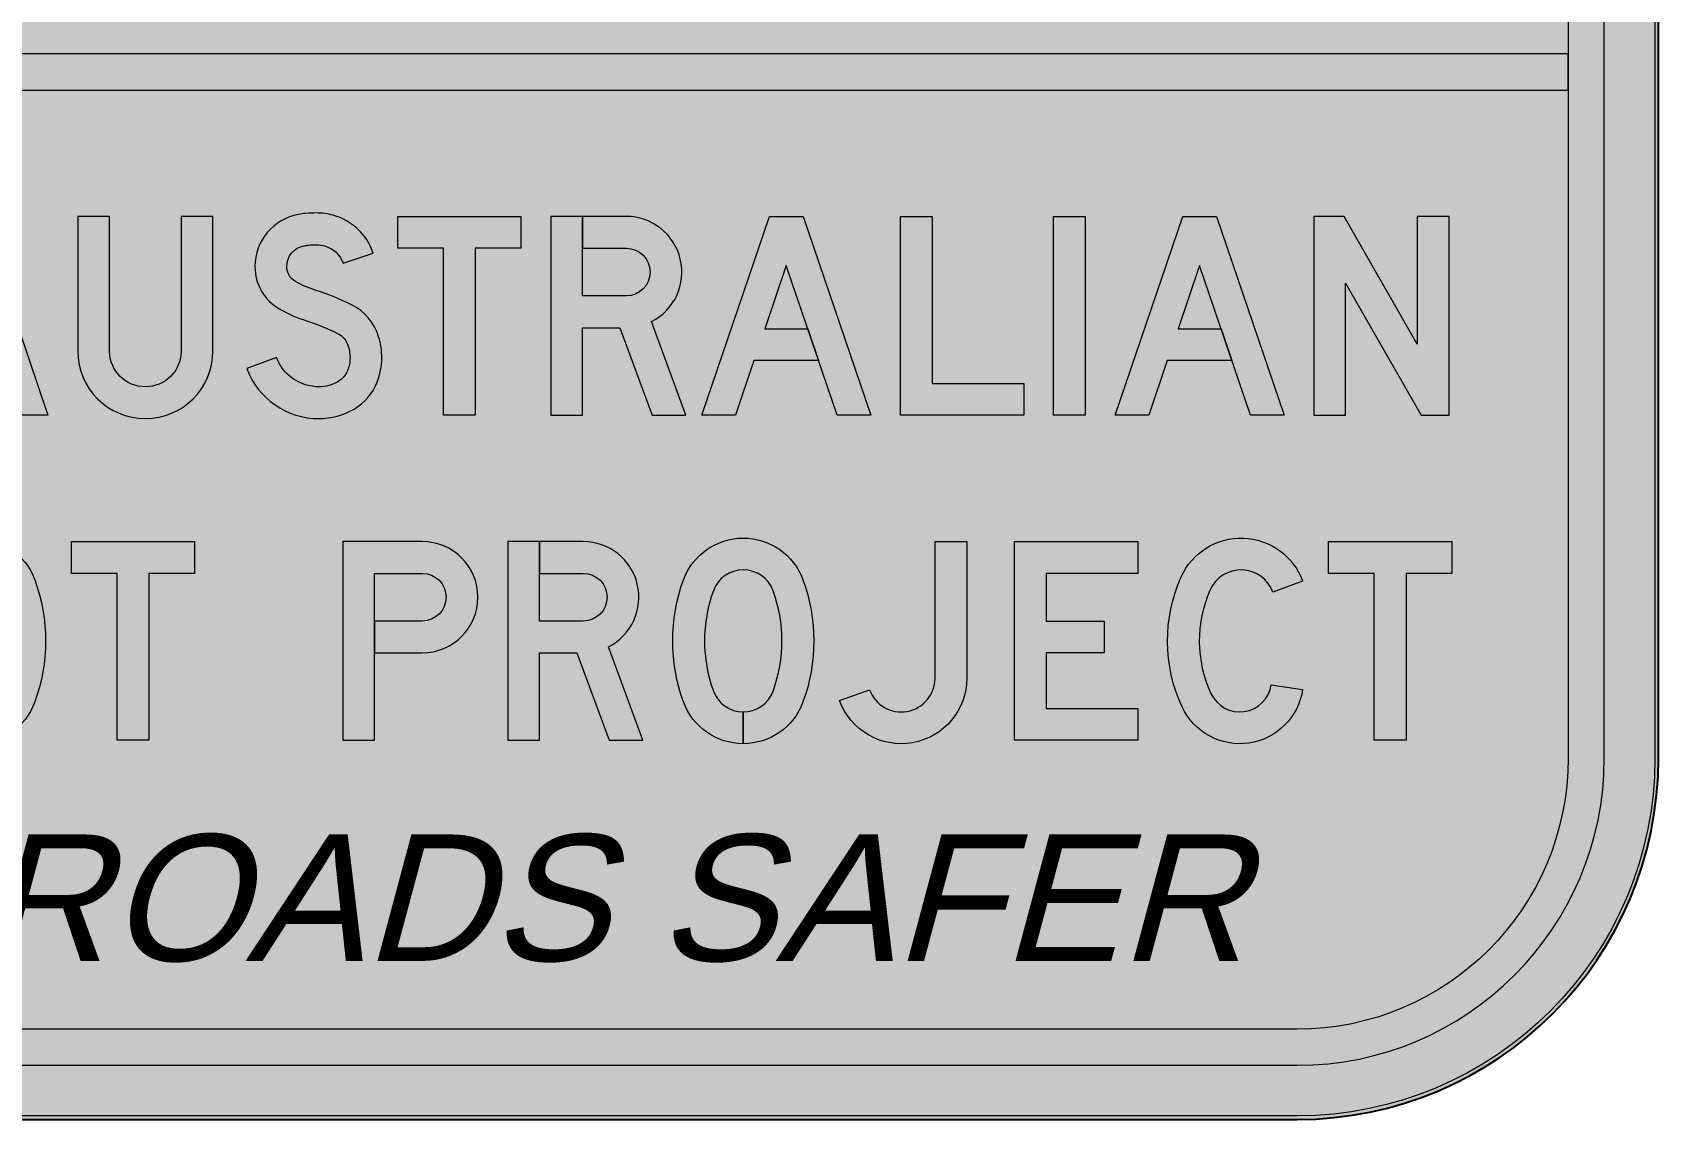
# Model space of a CAD drawing. Header units: millimetres. Extents: x 0 to 900, y 0 to 1200.
# Drawn here: x 450 to 900, y 0 to 300.9 of the extents above; entities that cross this region are included whole.
import ezdxf
from ezdxf.enums import TextEntityAlignment as Align

# ---------------------------------------------------------------- set-up
doc = ezdxf.new("R2010")
doc.units = ezdxf.units.MM
doc.layers.add('GSCOLORFILL', color=3, linetype='Continuous', lineweight=0)
doc.layers.add('L25', color=1, linetype='Continuous')
doc.layers.add('YELLOW', color=7, linetype='Continuous', true_color=0xfedb00)
doc.styles.add('ARIAL', font='arial.ttf')

# ---------------------------------------------------------------- blocks, each defined once
blk = doc.blocks.new('*U45')
at = {"layer": 'GSCOLORFILL', "true_color": 0xfedb00, "transparency": 33554687}
for points in [[(-350, -600), (350, -600, 0.414213562373095), (450, -500), (450, 500, 0.414213562373095), (350, 600), (-350, 600, 0.414213562373095), (-450, 500), (-450, -500, 0.414213562373095)], [(-349.9899999999998, -600), (350, -600, 0.414213562373095), (450, -500), (450, 500, 0.414213562373095), (350, 600), (-350, 600, 0.414213562373095), (-450, 500), (-450, -500, 0.414213562373095), (-350, -600), (-350, -599, -0.414213562373095), (-449, -500), (-449, 500, -0.414213562373095), (-350, 599), (350, 599, -0.414213562373095), (449, 500), (449, -500, -0.414213562373095), (350, -599), (-349.9899999999998, -599)]]:
    blk.add_hatch(color=40, dxfattribs=at).paths.add_polyline_path(points)
at = {"layer": 'GSCOLORFILL', "true_color": 0x0a0a0a, "transparency": 33554687}
blk.add_hatch(color=28, dxfattribs=at).paths.add_polyline_path([(-349.9000000000001, -585), (350, -585, 0.414213562373095), (435, -500), (435, 500, 0.414213562373095), (350, 585), (-350, 585, 0.414213562373095), (-435, 500), (-435, -500, 0.414213562373095), (-350, -585), (-350, -575, -0.414213562373095), (-425, -500), (-425, 500, -0.414213562373095), (-350, 575), (350, 575, -0.414213562373095), (425, 500), (425, -500, -0.414213562373095), (350, -575), (-349.9000000000001, -575)])
at = {"layer": 'GSCOLORFILL', "color": 40, "linetype": 'Continuous', "true_color": 0xfedb00, "transparency": 33554687}
for points in [[(-350, -600), (350, -600, 0.414213562373095), (450, -500), (450, 500, 0.414213562373095), (350, 600), (-350, 600, 0.414213562373095), (-450, 500), (-450, -500, 0.414213562373095), (-350, -600)], [(-349.9899999999998, -600), (350, -600, 0.414213562373095), (450, -500), (450, 500, 0.414213562373095), (350, 600), (-350, 600, 0.414213562373095), (-450, 500), (-450, -500, 0.414213562373095), (-350, -600), (-350, -599, -0.414213562373095), (-449, -500), (-449, 500, -0.414213562373095), (-350, 599), (350, 599, -0.414213562373095), (449, 500), (449, -500, -0.414213562373095), (350, -599), (-349.9899999999998, -599), (-349.9899999999998, -600)]]:
    blk.add_lwpolyline(points, format="xyb", close=True, dxfattribs=at).dxf.unprotected_set("ltscale", 0)
at = {"layer": 'GSCOLORFILL', "color": 28, "linetype": 'Continuous', "true_color": 0x0a0a0a, "transparency": 33554687}
blk.add_lwpolyline([(-349.9000000000001, -585), (350, -585, 0.414213562373095), (435, -500), (435, 500, 0.414213562373095), (350, 585), (-350, 585, 0.414213562373095), (-435, 500), (-435, -500, 0.414213562373095), (-350, -585), (-350, -575, -0.414213562373095), (-425, -500), (-425, 500, -0.414213562373095), (-350, 575), (350, 575, -0.414213562373095), (425, 500), (425, -500, -0.414213562373095), (350, -575), (-349.9000000000001, -575), (-349.9000000000001, -585)], format="xyb", close=True, dxfattribs=at).dxf.unprotected_set("ltscale", 0)
blk = doc.blocks.new('*U46')
at = {"layer": 'GSCOLORFILL', "true_color": 0x0a0a0a, "transparency": 33554687}
blk.add_hatch(color=28, dxfattribs=at).paths.add_polyline_path([(0, 0), (850, 0), (850, 10), (0, 10)])
at = {"layer": 'GSCOLORFILL', "color": 28, "linetype": 'Continuous', "true_color": 0x0a0a0a, "transparency": 33554687}
blk.add_lwpolyline([(0, 0), (850, 0), (850, 10), (0, 10), (0, 0)], close=True, dxfattribs=at).dxf.unprotected_set("ltscale", 0)
blk = doc.blocks.new('*U15')
at = {"layer": 'GSCOLORFILL', "linetype": 'Continuous'}
blk.add_hatch(color=7, dxfattribs=at).paths.add_polyline_path([(0, 0), (68, 200), (102, 200), (170, 0), (136.2009704281322, 0), (85, 150.5910894945062), (63.37275643622598, 86.9815496010532), (106.6166813670329, 86.9815496010532), (117.4966813670329, 54.9815496010532), (52.49275643622593, 54.9815496010532), (33.79902957186789, 0)])
at = {"layer": 'GSCOLORFILL', "color": 7}
blk.add_lwpolyline([(0, 0), (68, 200), (102, 200), (170, 0), (136.2009704281322, 0), (85, 150.5910894945062), (63.37275643622598, 86.9815496010532), (106.6166813670329, 86.9815496010532), (117.4966813670329, 54.9815496010532), (52.49275643622593, 54.9815496010532), (33.79902957186789, 0)], close=True, dxfattribs=at)
blk = doc.blocks.new('*U16')
at = {"layer": 'GSCOLORFILL', "linetype": 'Continuous'}
blk.add_hatch(color=7, dxfattribs=at).paths.add_polyline_path([(32, 200), (0, 200), (0, 64.50000000000003, 1), (136, 64.50000000000001), (136, 200), (104, 200), (104, 64.5, -1), (32, 64.5)])
at = {"layer": 'GSCOLORFILL', "color": 7}
blk.add_lwpolyline([(0, 200), (0, 64.50000000000001, 0.9999999999999999), (136, 64.5), (136, 200), (104, 200), (104, 64.5, -0.9999999999999999), (32, 64.5), (32, 200)], format="xyb", close=True, dxfattribs=at)
blk = doc.blocks.new('*U17')
at = {"layer": 'GSCOLORFILL'}
h = blk.add_hatch(color=7, dxfattribs=at)
edge = h.paths.add_edge_path()
edge.add_arc((70.1138021978752, 139.8349602439573), 31.66503975604266, 74.46761882983748, 89.99999999999949, ccw=False)
edge.add_arc((71.3696192161812, 144.3533723390851), 26.97535701145702, 18.43416843661788, 74.46761882983628, ccw=False)
edge.add_line((96.96080605563554, 152.8833806652067), (127.3188094182871, 163.002255693254))
edge.add_arc((71.36961921618015, 144.353372339084), 58.97535701145839, 18.43416843661881, 74.46761882983712)
edge.add_arc((70.11380219787513, 139.8349602439579), 63.66503975604209, 74.46761882983806, 90.00000000000007)
edge.add_arc((70.11380219787479, 87.17811100693781), 116.3218889930622, 89.9999999999999, 95.20208452342816)
edge.add_arc((67.43430500120193, 116.6089654807096), 86.76931042057018, 95.20208452342847, 100.0660043927367)
edge.add_arc((61.58281260194143, 149.5723280011554), 53.29061223869736, 100.0660043927364, 179.9999999999999)
edge.add_arc((57.59622376642022, 149.5723280011556), 49.30402340317619, 180.0000000000001, 240.52539161732)
edge.add_arc((102.7723739602681, 229.5035335058325), 141.1184131237858, 240.5253916173195, 252.4229875600029)
edge.add_arc((-5.154268137836397, -111.1985611304835), 216.269439725392, 63.49479254048009, 72.42298756000332, ccw=False)
edge.add_arc((81.8551508929528, 63.27562188433956), 21.3030848362331, 17.092358613638112, 63.49479254048032, ccw=False)
edge.add_arc((63.63858117502647, 57.67413260573686), 40.36141882497336, -3.979039320256561e-13, 17.092358613637316, ccw=False)
edge.add_arc((69.9103151940142, 57.67413260573653), 34.08968480598563, -21.835978028378975, 1.1368683772161603e-13, ccw=False)
edge.add_arc((80.10296240503372, 53.58993848622082), 23.10921583721245, 300.42010376624256, 338.164021971621, ccw=False)
edge.add_arc((72.8177436446915, 65.9973167222282), 37.49731672222823, 270, 300.4201037662423, ccw=False)
edge.add_arc((72.8177436446915, 74.31938926379084), 45.81938926379087, 200.6540005308843, 270, ccw=False)
edge.add_line((29.94328044301864, 58.15780401743604), (-1.13686837721616e-13, 46.87064510517077))
edge.add_arc((72.8177436446915, 74.31938926379081), 77.81938926379084, 200.6540005308842, 269.9999999999999)
edge.add_arc((72.81774364469143, 65.99731672222829), 69.49731672222832, 270, 300.4201037662423)
edge.add_arc((80.10296240503381, 53.58993848622094), 55.10921583721249, 300.4201037662422, 338.1640219716207)
edge.add_arc((69.91031519401427, 57.67413260573646), 66.08968480598561, 338.1640219716209, 360.0000000000001)
edge.add_arc((63.63858117502664, 57.67413260573625), 72.36141882497324, 2.475474397389851e-13, 17.0923586136379)
edge.add_arc((81.85515089295299, 63.27562188433996), 53.30308483623269, 17.09235861363737, 63.49479254047974)
edge.add_arc((-5.154268137833228, -111.1985611304757), 248.2694397253836, 63.49479254047985, 72.42298756000305)
edge.add_arc((102.7723739602719, 229.5035335058409), 109.118413123795, 240.5253916173198, 252.4229875600031, ccw=False)
edge.add_arc((57.59622376642032, 149.5723280011554), 17.30402340317605, 179.9999999999995, 240.52539161731931, ccw=False)
edge.add_arc((61.5828126019415, 149.5723280011556), 21.29061223869724, 100.06600439273649, 180.0000000000001, ccw=False)
edge.add_arc((67.4343050012016, 116.6089654807094), 54.76931042057032, 95.2020845234282, 100.06600439273637, ccw=False)
edge.add_arc((70.11380219787529, 87.17811100693291), 84.32188899306706, 89.99999999999989, 95.20208452342808, ccw=False)
at = {"layer": 'GSCOLORFILL', "color": 7}
blk.add_lwpolyline([(70.11380219787549, 171.5, -0.06787675261042452), (78.59315953967007, 170.3435695505434, -0.2494830365654269), (96.96080605563554, 152.8833806652067), (127.3188094182871, 163.002255693254, 0.2494830365654264), (87.1622135193237, 201.1749061075884, 0.06787675261042452), (70.11380219787503, 203.5, 0.02270227471950201), (59.56703468978424, 203.0208818389779, 0.02122604096759155), (52.26854324855611, 202.0426409332105, 0.3636441175402912), (8.292200363244035, 149.5723280011555, 0.2704077510795036), (33.33678063119186, 106.6495351923277, 0.0519597405227712), (60.15638590907122, 94.97367033413467, -0.03897631886995447), (91.36227347427217, 82.33962051430993, -0.2052815878054308), (102.2173258005502, 69.53687228439209, -0.07471806484743376), (103.9999999999998, 57.67413260573662, -0.09556678149168694), (101.5541485995273, 44.99444737401317, -0.1661941654668835), (91.8039988447623, 33.66202833871628, -0.1335177693873042), (72.81774364469152, 28.49999999999997, -0.3121642975364797), (29.94328044301864, 58.15780401743604), (-1.13686837721616e-13, 46.87064510517077, 0.3121642975364798), (72.8177436446914, -3.500000000000028, 0.1335177693873042), (108.0067626559153, 6.067274401056522, 0.1661941654668837), (131.2582269663246, 33.09202205901265, 0.09556678149168694), (135.9999999999999, 57.67413260573656, 0.07471806484743371), (132.8039568942247, 78.94208351750389, 0.2052815878054319), (105.6432062565885, 110.9762222482267, 0.03897631886995447), (69.81998392899993, 125.4796512773732, -0.05195974052277098), (49.08199018496828, 134.5078979602233, -0.2704077510795024), (40.29220036324426, 149.5723280011556, -0.3636441175402912), (57.86158500182569, 170.5352150791966, -0.02122604096759155), (62.46843668024741, 171.1526866203946, -0.02270227471950201)], format="xyb", close=True, dxfattribs=at)
blk = doc.blocks.new('*U18')
at = {"layer": 'GSCOLORFILL', "linetype": 'Continuous'}
blk.add_hatch(color=7, dxfattribs=at).paths.add_polyline_path([(124, 200), (124, 168), (78, 168), (78, 0), (46, 0), (46, 168), (0, 168), (0, 200)])
at = {"layer": 'GSCOLORFILL', "color": 7}
blk.add_lwpolyline([(124, 200), (124, 168), (78, 168), (78, 0), (46, 0), (46, 168), (0, 168), (0, 200)], close=True, dxfattribs=at)
blk = doc.blocks.new('*U19')
at = {"layer": 'GSCOLORFILL'}
h = blk.add_hatch(color=7, dxfattribs=at)
edge = h.paths.add_edge_path()
edge.add_line((32.005, 200.0000000000001), (32.005, 168))
edge.add_line((32.005, 168), (75.95926078043158, 168))
edge.add_arc((75.95926078043156, 144), 24, -90, 90, ccw=False)
edge.add_line((75.95926078043158, 120), (32, 120))
edge.add_line((32, 120), (32, 200.0000000000001))
edge.add_line((32, 200.0000000000001), (0, 200.0000000000001))
edge.add_line((0, 200.0000000000001), (0, 0))
edge.add_line((0, 0), (32, 0))
edge.add_line((32, 0), (32, 87.99999999999999))
edge.add_line((32, 87.99999999999999), (69.56177767763825, 87.99999999999989))
edge.add_line((69.56177767763825, 87.99999999999989), (101.9068749928872, -1.13686837721616e-13))
edge.add_line((101.9068749928872, -1.13686837721616e-13), (136.0000005012898, 0))
edge.add_line((136.0000005012898, 0), (101.4069289715749, 94.11597266024452))
edge.add_arc((75.95926078043153, 144), 56.00000000000001, 297.0277924266878, 449.9999999999999)
edge.add_line((75.95926078043158, 200), (32.005, 200.0000000000001))
at = {"layer": 'GSCOLORFILL', "color": 7}
blk.add_lwpolyline([(32.005, 200.0000000000001), (32.005, 168), (75.95926078043158, 168, -0.9999999999999997), (75.95926078043158, 120), (32, 120), (32, 200.0000000000001), (0, 200.0000000000001), (0, 0), (32, 0), (32, 87.99999999999999), (69.56177767763825, 87.99999999999989), (101.9068749928872, -1.13686837721616e-13), (136.0000005012898, 0), (101.4069289715749, 94.11597266024452, 0.7881398215037695), (75.95926078043158, 200)], format="xyb", close=True, dxfattribs=at)
blk = doc.blocks.new('*U20')
at = {"layer": 'GSCOLORFILL', "linetype": 'Continuous'}
blk.add_hatch(color=7, dxfattribs=at).paths.add_polyline_path([(0, 0), (68, 200), (102, 200), (170, 0), (136.2009704281322, 0), (85, 150.5910894945062), (63.37275643622598, 86.9815496010532), (106.6166813670329, 86.9815496010532), (117.4966813670329, 54.9815496010532), (52.49275643622593, 54.9815496010532), (33.79902957186789, 0)])
at = {"layer": 'GSCOLORFILL', "color": 7}
blk.add_lwpolyline([(0, 0), (68, 200), (102, 200), (170, 0), (136.2009704281322, 0), (85, 150.5910894945062), (63.37275643622598, 86.9815496010532), (106.6166813670329, 86.9815496010532), (117.4966813670329, 54.9815496010532), (52.49275643622593, 54.9815496010532), (33.79902957186789, 0)], close=True, dxfattribs=at)
blk = doc.blocks.new('*U21')
at = {"layer": 'GSCOLORFILL', "linetype": 'Continuous'}
blk.add_hatch(color=7, dxfattribs=at).paths.add_polyline_path([(32, 32), (124, 32), (124, 0), (0, 0), (0, 200), (32, 200)])
at = {"layer": 'GSCOLORFILL', "color": 7}
blk.add_lwpolyline([(32, 32), (124, 32), (124, 0), (0, 0), (0, 200), (32, 200)], close=True, dxfattribs=at)
blk = doc.blocks.new('*U22')
at = {"layer": 'GSCOLORFILL', "linetype": 'Continuous'}
blk.add_hatch(color=7, dxfattribs=at).paths.add_polyline_path([(0, 200), (32, 200), (32, 0), (0, 0)])
at = {"layer": 'GSCOLORFILL', "color": 7}
blk.add_lwpolyline([(0, 200), (32, 200), (32, 0), (0, 0)], close=True, dxfattribs=at)
blk = doc.blocks.new('*U23')
at = {"layer": 'GSCOLORFILL', "linetype": 'Continuous'}
blk.add_hatch(color=7, dxfattribs=at).paths.add_polyline_path([(0, 0), (68, 200), (102, 200), (170, 0), (136.2009704281322, 0), (85, 150.5910894945062), (63.37275643622598, 86.9815496010532), (106.6166813670329, 86.9815496010532), (117.4966813670329, 54.9815496010532), (52.49275643622593, 54.9815496010532), (33.79902957186789, 0)])
at = {"layer": 'GSCOLORFILL', "color": 7}
blk.add_lwpolyline([(0, 0), (68, 200), (102, 200), (170, 0), (136.2009704281322, 0), (85, 150.5910894945062), (63.37275643622598, 86.9815496010532), (106.6166813670329, 86.9815496010532), (117.4966813670329, 54.9815496010532), (52.49275643622593, 54.9815496010532), (33.79902957186789, 0)], close=True, dxfattribs=at)
blk = doc.blocks.new('*U24')
at = {"layer": 'GSCOLORFILL', "linetype": 'Continuous'}
blk.add_hatch(color=7, dxfattribs=at).paths.add_polyline_path([(104, 71.49806198638845), (30.57032113507904, 200), (0, 200), (0, 1.4210854715202e-14), (32, 0), (32, 133), (108, 0), (136, 0), (136, 200), (104, 200)])
at = {"layer": 'GSCOLORFILL', "color": 7}
blk.add_lwpolyline([(136, 0), (136, 200), (104, 200), (104, 71.49806198638845), (30.57032113507904, 200), (0, 200), (0, 0), (32, 0), (32, 133), (108, 0)], close=True, dxfattribs=at)
blk = doc.blocks.new('*U14')
at = {"layer": 'GSCOLORFILL', "color": 7}
for name, p, xscale, yscale, zscale in [('*U15', (0, 0), 0.275, 0.275, 0.275), ('*U16', (55, 0), 0.275, 0.275, 0.275), ('*U17', (101.75, 0), 0.2749999999999991, 0.2749999999999991, 0.2749999999999991), ('*U18', (143.5500000000002, 0), 0.275, 0.275, 0.275), ('*U19', (185.9000000000001, 0), 0.2749999989863625, 0.275, 0.2749999989863625), ('*U20', (227.7000000000003, 0), 0.275, 0.275, 0.275), ('*U21', (282.7000000000003, 0), 0.275, 0.275, 0.275), ('*U22', (325.0500000000002, 0), 0.275, 0.275, 0.275), ('*U23', (342.1000000000004, 0), 0.2749999999999992, 0.2749999999999992, 0.2749999999999992), ('*U24', (397.1000000000004, 0), 0.275000000000001, 0.275000000000001, 0.275000000000001)]:
    blk.add_blockref(name, p, dxfattribs=dict(at, xscale=xscale, yscale=yscale, zscale=zscale))
blk = doc.blocks.new('*U5')
at = {"layer": 'GSCOLORFILL'}
blk.add_blockref('*U14', (-42.47500000000036, 0), dxfattribs=at)
blk = doc.blocks.new('*U33')
at = {"layer": 'GSCOLORFILL'}
h = blk.add_hatch(color=7, dxfattribs=at)
edge = h.paths.add_edge_path()
edge.add_arc((70.1138021978752, 139.8349602439573), 31.66503975604266, 74.46761882983748, 89.99999999999949, ccw=False)
edge.add_arc((71.3696192161812, 144.3533723390851), 26.97535701145702, 18.43416843661788, 74.46761882983628, ccw=False)
edge.add_line((96.96080605563554, 152.8833806652067), (127.3188094182871, 163.002255693254))
edge.add_arc((71.36961921618015, 144.353372339084), 58.97535701145839, 18.43416843661881, 74.46761882983712)
edge.add_arc((70.11380219787513, 139.8349602439579), 63.66503975604209, 74.46761882983806, 90.00000000000007)
edge.add_arc((70.11380219787479, 87.17811100693781), 116.3218889930622, 89.9999999999999, 95.20208452342816)
edge.add_arc((67.43430500120193, 116.6089654807096), 86.76931042057018, 95.20208452342847, 100.0660043927367)
edge.add_arc((61.58281260194143, 149.5723280011554), 53.29061223869736, 100.0660043927364, 179.9999999999999)
edge.add_arc((57.59622376642022, 149.5723280011556), 49.30402340317619, 180.0000000000001, 240.52539161732)
edge.add_arc((102.7723739602681, 229.5035335058325), 141.1184131237858, 240.5253916173195, 252.4229875600029)
edge.add_arc((-5.154268137836397, -111.1985611304835), 216.269439725392, 63.49479254048009, 72.42298756000332, ccw=False)
edge.add_arc((81.8551508929528, 63.27562188433956), 21.3030848362331, 17.092358613638112, 63.49479254048032, ccw=False)
edge.add_arc((63.63858117502647, 57.67413260573686), 40.36141882497336, -3.979039320256561e-13, 17.092358613637316, ccw=False)
edge.add_arc((69.9103151940142, 57.67413260573653), 34.08968480598563, -21.835978028378975, 1.1368683772161603e-13, ccw=False)
edge.add_arc((80.10296240503372, 53.58993848622082), 23.10921583721245, 300.42010376624256, 338.164021971621, ccw=False)
edge.add_arc((72.8177436446915, 65.9973167222282), 37.49731672222823, 270, 300.4201037662423, ccw=False)
edge.add_arc((72.8177436446915, 74.31938926379084), 45.81938926379087, 200.6540005308843, 270, ccw=False)
edge.add_line((29.94328044301864, 58.15780401743604), (-1.13686837721616e-13, 46.87064510517077))
edge.add_arc((72.8177436446915, 74.31938926379081), 77.81938926379084, 200.6540005308842, 269.9999999999999)
edge.add_arc((72.81774364469143, 65.99731672222829), 69.49731672222832, 270, 300.4201037662423)
edge.add_arc((80.10296240503381, 53.58993848622094), 55.10921583721249, 300.4201037662422, 338.1640219716207)
edge.add_arc((69.91031519401427, 57.67413260573646), 66.08968480598561, 338.1640219716209, 360.0000000000001)
edge.add_arc((63.63858117502664, 57.67413260573625), 72.36141882497324, 2.475474397389851e-13, 17.0923586136379)
edge.add_arc((81.85515089295299, 63.27562188433996), 53.30308483623269, 17.09235861363737, 63.49479254047974)
edge.add_arc((-5.154268137833228, -111.1985611304757), 248.2694397253836, 63.49479254047985, 72.42298756000305)
edge.add_arc((102.7723739602719, 229.5035335058409), 109.118413123795, 240.5253916173198, 252.4229875600031, ccw=False)
edge.add_arc((57.59622376642032, 149.5723280011554), 17.30402340317605, 179.9999999999995, 240.52539161731931, ccw=False)
edge.add_arc((61.5828126019415, 149.5723280011556), 21.29061223869724, 100.06600439273649, 180.0000000000001, ccw=False)
edge.add_arc((67.4343050012016, 116.6089654807094), 54.76931042057032, 95.2020845234282, 100.06600439273637, ccw=False)
edge.add_arc((70.11380219787529, 87.17811100693291), 84.32188899306706, 89.99999999999989, 95.20208452342808, ccw=False)
at = {"layer": 'GSCOLORFILL', "color": 7}
blk.add_lwpolyline([(70.11380219787549, 171.5, -0.06787675261042452), (78.59315953967007, 170.3435695505434, -0.2494830365654269), (96.96080605563554, 152.8833806652067), (127.3188094182871, 163.002255693254, 0.2494830365654264), (87.1622135193237, 201.1749061075884, 0.06787675261042452), (70.11380219787503, 203.5, 0.02270227471950201), (59.56703468978424, 203.0208818389779, 0.02122604096759155), (52.26854324855611, 202.0426409332105, 0.3636441175402912), (8.292200363244035, 149.5723280011555, 0.2704077510795036), (33.33678063119186, 106.6495351923277, 0.0519597405227712), (60.15638590907122, 94.97367033413467, -0.03897631886995447), (91.36227347427217, 82.33962051430993, -0.2052815878054308), (102.2173258005502, 69.53687228439209, -0.07471806484743376), (103.9999999999998, 57.67413260573662, -0.09556678149168694), (101.5541485995273, 44.99444737401317, -0.1661941654668835), (91.8039988447623, 33.66202833871628, -0.1335177693873042), (72.81774364469152, 28.49999999999997, -0.3121642975364797), (29.94328044301864, 58.15780401743604), (-1.13686837721616e-13, 46.87064510517077, 0.3121642975364798), (72.8177436446914, -3.500000000000028, 0.1335177693873042), (108.0067626559153, 6.067274401056522, 0.1661941654668837), (131.2582269663246, 33.09202205901265, 0.09556678149168694), (135.9999999999999, 57.67413260573656, 0.07471806484743371), (132.8039568942247, 78.94208351750389, 0.2052815878054319), (105.6432062565885, 110.9762222482267, 0.03897631886995447), (69.81998392899993, 125.4796512773732, -0.05195974052277098), (49.08199018496828, 134.5078979602233, -0.2704077510795024), (40.29220036324426, 149.5723280011556, -0.3636441175402912), (57.86158500182569, 170.5352150791966, -0.02122604096759155), (62.46843668024741, 171.1526866203946, -0.02270227471950201)], format="xyb", close=True, dxfattribs=at)
blk = doc.blocks.new('*U34')
at = {"layer": 'GSCOLORFILL', "linetype": 'Continuous'}
blk.add_hatch(color=7, dxfattribs=at).paths.add_polyline_path([(80, 168, -1), (79.99999999999999, 120), (32.00999999999999, 120), (32.00999999999999, 87.99999999999999), (79.99999999999999, 88, 1), (80, 200), (0, 200), (0, 0), (32, 0), (32, 168)])
at = {"layer": 'GSCOLORFILL', "color": 7}
blk.add_lwpolyline([(32, 168), (80, 168, -0.9999999999999999), (80, 120), (32.00999999999999, 120), (32.00999999999999, 87.99999999999999), (80, 88, 0.9999999999999997), (80, 200), (0, 200), (0, 0), (32, 0)], format="xyb", close=True, dxfattribs=at)
blk = doc.blocks.new('*U35')
at = {"layer": 'GSCOLORFILL', "linetype": 'Continuous'}
blk.add_hatch(color=7, dxfattribs=at).paths.add_polyline_path([(101.0512661177568, 49.50357309305572, -0.3147395270879071), (71.00999999999999, 28.50000156250002), (71.00999999999999, -3.499999218750006, 0.3147824596861237), (131.1025322355135, 38.50714618611157, 0.1772151898734178), (131.1025322355134, 161.4928538138884, 0.6989247311827952), (10.89746776448658, 161.4928538138884, 0.177215189873418), (10.89746776448658, 38.5071461861115, 0.3148253933391205), (71, -3.500000000000007), (71, 28.49999999999998, -0.3148253933391204), (40.9487338822433, 49.50357309305575, -0.1772151898734182), (40.94873388224337, 150.4964269069443, -0.6989247311827943), (101.0512661177567, 150.4964269069442, -0.177215189873418)])
at = {"layer": 'GSCOLORFILL', "color": 7}
blk.add_lwpolyline([(71, -3.500000000000014, -0.3148253933391205), (10.89746776448658, 38.50714618611151, -0.1772151898734181), (10.89746776448658, 161.4928538138885, -0.6989247311827952), (131.1025322355134, 161.4928538138885, -0.1772151898734181), (131.1025322355134, 38.50714618611145, -0.3147824596861233), (71.00999999999999, -3.499999218750009), (71.00999999999999, 28.50000156250001, 0.3147395270879066), (101.0512661177567, 49.50357309305571, 0.1772151898734181), (101.0512661177567, 150.4964269069442, 0.6989247311827952), (40.94873388224335, 150.4964269069442, 0.1772151898734181), (40.94873388224329, 49.50357309305573, 0.3148253933391204), (71, 28.49999999999998)], format="xyb", close=True, dxfattribs=at)
blk = doc.blocks.new('*U36')
at = {"layer": 'GSCOLORFILL', "linetype": 'Continuous'}
blk.add_hatch(color=7, dxfattribs=at).paths.add_polyline_path([(124, 200), (124, 168), (78, 168), (78, 0), (46, 0), (46, 168), (0, 168), (0, 200)])
at = {"layer": 'GSCOLORFILL', "color": 7}
blk.add_lwpolyline([(124, 200), (124, 168), (78, 168), (78, 0), (46, 0), (46, 168), (0, 168), (0, 200)], close=True, dxfattribs=at)
blk = doc.blocks.new('*U32')
at = {"layer": 'GSCOLORFILL', "color": 7}
for name, p, xscale, yscale, zscale in [('*U33', (0, 0), 0.2749999999999991, 0.2749999999999991, 0.2749999999999991), ('*U34', (46.75, 0), 0.275, 0.275, 0.275), ('*U35', (91.30000000000018, 0), 0.275, 0.275, 0.275), ('*U36', (137.5, 0), 0.275, 0.275, 0.275)]:
    blk.add_blockref(name, p, dxfattribs=dict(at, xscale=xscale, yscale=yscale, zscale=zscale))
blk = doc.blocks.new('*U38')
at = {"layer": 'GSCOLORFILL', "linetype": 'Continuous'}
blk.add_hatch(color=7, dxfattribs=at).paths.add_polyline_path([(80, 168, -1), (79.99999999999999, 120), (32.00999999999999, 120), (32.00999999999999, 87.99999999999999), (79.99999999999999, 88, 1), (80, 200), (0, 200), (0, 0), (32, 0), (32, 168)])
at = {"layer": 'GSCOLORFILL', "color": 7}
blk.add_lwpolyline([(32, 168), (80, 168, -0.9999999999999999), (80, 120), (32.00999999999999, 120), (32.00999999999999, 87.99999999999999), (80, 88, 0.9999999999999997), (80, 200), (0, 200), (0, 0), (32, 0)], format="xyb", close=True, dxfattribs=at)
blk = doc.blocks.new('*U39')
at = {"layer": 'GSCOLORFILL'}
h = blk.add_hatch(color=7, dxfattribs=at)
edge = h.paths.add_edge_path()
edge.add_line((32.005, 200.0000000000001), (32.005, 168))
edge.add_line((32.005, 168), (75.95926078043158, 168))
edge.add_arc((75.95926078043156, 144), 24, -90, 90, ccw=False)
edge.add_line((75.95926078043158, 120), (32, 120))
edge.add_line((32, 120), (32, 200.0000000000001))
edge.add_line((32, 200.0000000000001), (0, 200.0000000000001))
edge.add_line((0, 200.0000000000001), (0, 0))
edge.add_line((0, 0), (32, 0))
edge.add_line((32, 0), (32, 87.99999999999999))
edge.add_line((32, 87.99999999999999), (69.56177767763825, 87.99999999999989))
edge.add_line((69.56177767763825, 87.99999999999989), (101.9068749928872, -1.13686837721616e-13))
edge.add_line((101.9068749928872, -1.13686837721616e-13), (136.0000005012898, 0))
edge.add_line((136.0000005012898, 0), (101.4069289715749, 94.11597266024452))
edge.add_arc((75.95926078043153, 144), 56.00000000000001, 297.0277924266878, 449.9999999999999)
edge.add_line((75.95926078043158, 200), (32.005, 200.0000000000001))
at = {"layer": 'GSCOLORFILL', "color": 7}
blk.add_lwpolyline([(32.005, 200.0000000000001), (32.005, 168), (75.95926078043158, 168, -0.9999999999999997), (75.95926078043158, 120), (32, 120), (32, 200.0000000000001), (0, 200.0000000000001), (0, 0), (32, 0), (32, 87.99999999999999), (69.56177767763825, 87.99999999999989), (101.9068749928872, -1.13686837721616e-13), (136.0000005012898, 0), (101.4069289715749, 94.11597266024452, 0.7881398215037695), (75.95926078043158, 200)], format="xyb", close=True, dxfattribs=at)
blk = doc.blocks.new('*U40')
at = {"layer": 'GSCOLORFILL', "linetype": 'Continuous'}
blk.add_hatch(color=7, dxfattribs=at).paths.add_polyline_path([(101.0512661177568, 49.50357309305572, -0.3147395270879071), (71.00999999999999, 28.50000156250002), (71.00999999999999, -3.499999218750006, 0.3147824596861237), (131.1025322355135, 38.50714618611157, 0.1772151898734178), (131.1025322355134, 161.4928538138884, 0.6989247311827952), (10.89746776448658, 161.4928538138884, 0.177215189873418), (10.89746776448658, 38.5071461861115, 0.3148253933391205), (71, -3.500000000000007), (71, 28.49999999999998, -0.3148253933391204), (40.9487338822433, 49.50357309305575, -0.1772151898734182), (40.94873388224337, 150.4964269069443, -0.6989247311827943), (101.0512661177567, 150.4964269069442, -0.177215189873418)])
at = {"layer": 'GSCOLORFILL', "color": 7}
blk.add_lwpolyline([(71, -3.500000000000014, -0.3148253933391205), (10.89746776448658, 38.50714618611151, -0.1772151898734181), (10.89746776448658, 161.4928538138885, -0.6989247311827952), (131.1025322355134, 161.4928538138885, -0.1772151898734181), (131.1025322355134, 38.50714618611145, -0.3147824596861233), (71.00999999999999, -3.499999218750009), (71.00999999999999, 28.50000156250001, 0.3147395270879066), (101.0512661177567, 49.50357309305571, 0.1772151898734181), (101.0512661177567, 150.4964269069442, 0.6989247311827952), (40.94873388224335, 150.4964269069442, 0.1772151898734181), (40.94873388224329, 49.50357309305573, 0.3148253933391204), (71, 28.49999999999998)], format="xyb", close=True, dxfattribs=at)
blk = doc.blocks.new('*U41')
at = {"layer": 'GSCOLORFILL', "linetype": 'Continuous'}
blk.add_hatch(color=7, dxfattribs=at).paths.add_polyline_path([(96, 62.5, -0.838728105282858), (30.06060606060606, 50.84345184953085), (-7.105427357601002e-15, 39.87258300203048, 0.8387281052828567), (128, 62.50000000000008), (128, 200), (96, 200)])
at = {"layer": 'GSCOLORFILL', "color": 7}
blk.add_lwpolyline([(0, 39.87258300203048), (30.06060606060606, 50.84345184953085, 0.838728105282858), (96, 62.5), (96, 200), (128, 200), (128, 62.5, -0.838728105282858)], format="xyb", close=True, dxfattribs=at)
blk = doc.blocks.new('*U42')
at = {"layer": 'GSCOLORFILL', "linetype": 'Continuous'}
blk.add_hatch(color=7, dxfattribs=at).paths.add_polyline_path([(124, 168), (32, 168), (32, 120), (90.15557582658448, 120), (90.15557582658454, 88), (32, 88), (32, 32), (124, 32), (124, 0), (0, 0), (0, 200), (124, 200)])
at = {"layer": 'GSCOLORFILL', "color": 7}
blk.add_lwpolyline([(124, 168), (32, 168), (32, 120), (90.15557582658448, 120), (90.15557582658454, 88), (32, 88), (32, 32), (124, 32), (124, 0), (0, 0), (0, 200), (124, 200)], close=True, dxfattribs=at)
blk = doc.blocks.new('*U43')
at = {"layer": 'GSCOLORFILL', "linetype": 'Continuous'}
blk.add_hatch(color=7, dxfattribs=at).paths.add_polyline_path([(105.9343437474559, 149.1418350505327), (136, 160.0988562745634, 0.6740116141040616), (13.72124205111108, 164.4021739130434, 0.2166768782576796), (14.62675417347882, 33.60638297872345, 0.7444135620073885), (136, 51.04683606026732), (104.3509964946425, 55.77341803013366, -0.7444135620073867), (43.66437358138194, 47.05319148936167, -0.2166768782576799), (42.94225631924041, 151.3586956521739, -0.6740116141040625)])
at = {"layer": 'GSCOLORFILL', "color": 7}
blk.add_lwpolyline([(136, 51.04683606026732, -0.744413562007387), (14.6267541734789, 33.60638297872336, -0.2166768782576799), (13.72124205111101, 164.4021739130435, -0.674011614104063), (136, 160.0988562745634), (105.934343747456, 149.1418350505327, 0.6740116141040626), (42.94225631924041, 151.3586956521739, 0.21667687825768), (43.66437358138194, 47.05319148936167, 0.744413562007387), (104.3509964946425, 55.77341803013366)], format="xyb", close=True, dxfattribs=at)
blk = doc.blocks.new('*U44')
at = {"layer": 'GSCOLORFILL', "linetype": 'Continuous'}
blk.add_hatch(color=7, dxfattribs=at).paths.add_polyline_path([(124, 200), (124, 168), (78, 168), (78, 0), (46, 0), (46, 168), (0, 168), (0, 200)])
at = {"layer": 'GSCOLORFILL', "color": 7}
blk.add_lwpolyline([(124, 200), (124, 168), (78, 168), (78, 0), (46, 0), (46, 168), (0, 168), (0, 200)], close=True, dxfattribs=at)
blk = doc.blocks.new('*U37')
at = {"layer": 'GSCOLORFILL', "color": 7}
for name, p, xscale, yscale, zscale in [('*U38', (0, 0), 0.275, 0.275, 0.275), ('*U39', (45.65000000000009, 0), 0.2749999989863625, 0.275, 0.2749999989863625), ('*U40', (91.30000000000018, 0), 0.275, 0.275, 0.275), ('*U41', (137.5, 0), 0.275, 0.275, 0.275), ('*U42', (185.9000000000001, 0), 0.274999999999999, 0.274999999999999, 0.274999999999999), ('*U43', (228.25, 0), 0.275, 0.275, 0.275), ('*U44', (272.8000000000002, 0), 0.275, 0.275, 0.275)]:
    blk.add_blockref(name, p, dxfattribs=dict(at, xscale=xscale, yscale=yscale, zscale=zscale))
blk = doc.blocks.new('*U25')
at = {"layer": 'GSCOLORFILL'}
for name, p in [('*U32', (-126.7249999999999, 0)), ('*U37', (85.875, 0))]:
    blk.add_blockref(name, p, dxfattribs=at)

msp = doc.modelspace()

# ---------------------------------------------------------------- linework, layer by layer
at = {"layer": 'YELLOW'}
msp.add_lwpolyline([(900, 1100, 0.414213562373095), (800, 1200), (100, 1200, 0.414213562373095), (0, 1100), (0, 100, 0.414213562373095), (100, 0), (800, 0, 0.414213562373095), (900, 100)], format="xyb", close=True, dxfattribs=at)

# ---------------------------------------------------------------- block references
at = {"layer": 'GSCOLORFILL'}
for name, p in [('*U45', (450, 600)), ('*U5', (450.0000000000005, 195)), ('*U25', (450.0000000000018, 105))]:
    msp.add_blockref(name, p, dxfattribs=at)
at = {"layer": 'GSCOLORFILL', "color": 28, "true_color": 0x0a0a0a}
msp.add_blockref('*U46', (25, 285), dxfattribs=at)

# ---------------------------------------------------------------- texts
at = {"layer": 'L25', "style": 'ARIAL', "oblique": 15}
msp.add_text('MAKING OUR ROADS SAFER', height=35, dxfattribs=at).set_placement((446.4030940939538, 43.90496109347623), align=Align.CENTER)

doc.saveas('drawing.dxf')
